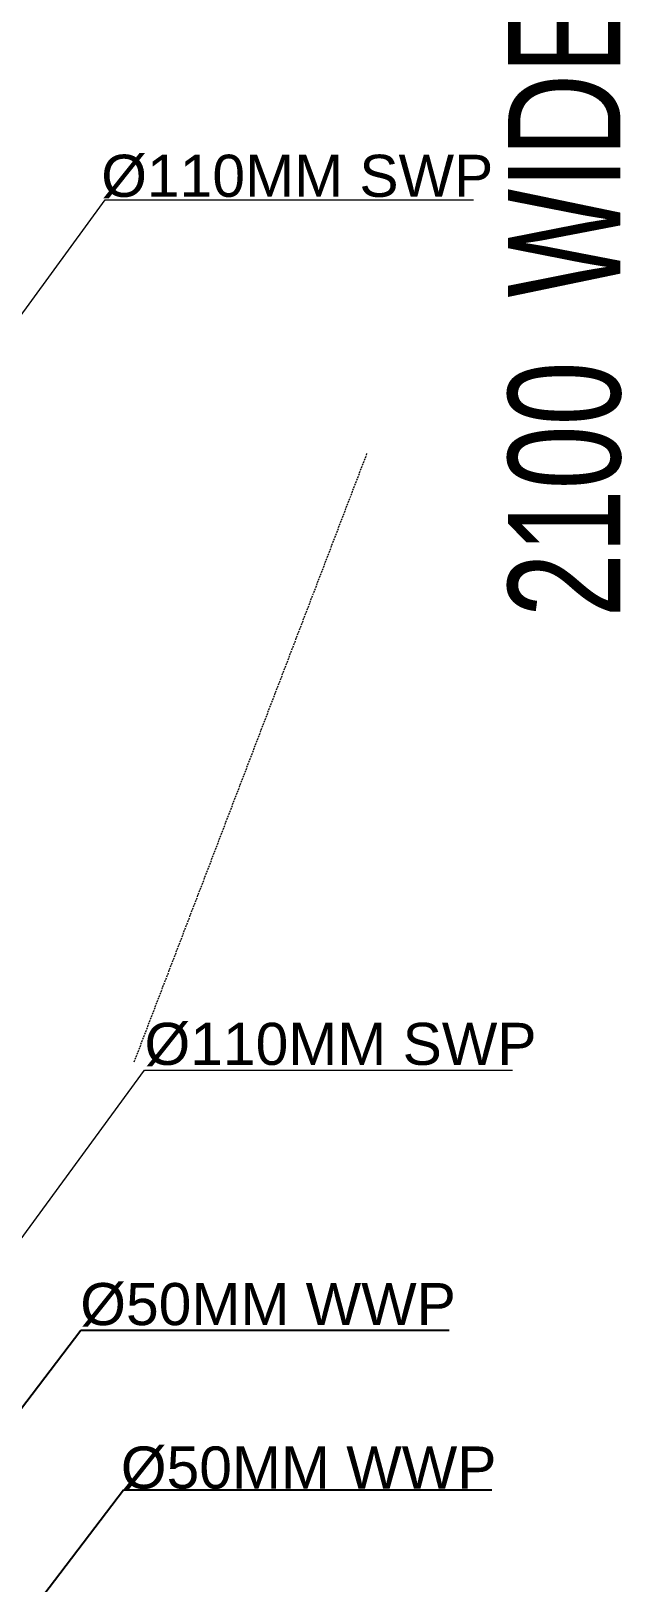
# Model space of a CAD drawing. Header units: millimetres. Extents: x 554 to 29966, y 4404 to 52986.
# Drawn here: x 15232 to 16285, y 19247 to 22013 of the extents above; entities that cross this region are included whole.
import ezdxf

# ---------------------------------------------------------------- set-up
doc = ezdxf.new("R2010")
doc.units = ezdxf.units.MM
doc.linetypes.add('HIDDEN', pattern=[9.525, 6.35, -3.175])
doc.linetypes.add('HIDDEN2', pattern=[4.7625, 3.175, -1.5875])
for name, color, linetype, lineweight in [('A-TEXT-ROOM-50', 7, 'Continuous', 9), ('A-VOID-ABOV', 8, 'HIDDEN2', 5), ('SWP', 1, 'Continuous', 15)]:
    doc.layers.add(name, color=color, linetype=linetype, lineweight=lineweight)
doc.layers.add('SH- WWP', color=92, linetype='Continuous')
doc.styles.add('_MAA_200', font='Arial Narrow.ttf', dxfattribs={"height": 100})
doc.styles.add('ARIAL', font='Arial.ttf')
doc.styles.get("Standard").update_dxf_attribs({"font": 'arial.ttf'})
doc.dimstyles.new('COLUMN DIM PLAN', dxfattribs={"dimtxt": 100, "dimasz": 50, "dimexe": 0, "dimexo": 0, "dimgap": 30, "dimtad": 0, "dimdec": 0, "dimdsep": 46, "dimtxsty": '_MAA_200', "dimblk": 'ARCHTICK', "dimcen": 2.5, "dimdle": 50, "dimclrd": 256, "dimclre": 256, "dimclrt": 256, "dimadec": 0, "dimazin": 0, "dimtfac": 1, "dimtdec": 0, "dimtmove": 1, "dimatfit": 3, "dimfxl": 1, "dimlwd": -1, "dimlwe": -1, "dimarcsym": 0})

# ---------------------------------------------------------------- blocks, each defined once
blk = doc.blocks.new('_ArchTick')
at = {"color": 0, "linetype": 'ByBlock', "const_width": 0.15}
blk.add_lwpolyline([(-0.5, -0.5), (0.5, 0.5)], dxfattribs=at)

msp = doc.modelspace()

# ---------------------------------------------------------------- linework, layer by layer
at = {"layer": 'A-VOID-ABOV', "linetype": 'HIDDEN', "lineweight": 15, "ltscale": 0.5}
msp.add_line((15416.4, 20175.6), (15831.4, 21260.6), dxfattribs=at)

# ---------------------------------------------------------------- texts
at = {"layer": 'A-TEXT-ROOM-50', "insert": (16082.4, 22106.7), "char_height": 200, "width": 4344.136, "attachment_point": 2, "rotation": 90, "style": 'ARIAL'}
msp.add_mtext('{\\fSwis721 LtCn BT|b0|i0|c0|p34;2100  WIDE CORRIDOR}', dxfattribs=at)
at = {"layer": 'SH- WWP', "lineweight": 30, "char_height": 75, "width": 774.871, "attachment_point": 1}
for s, insert in [('\\pxqc;\\A1;\\fArial|b0|i0|c0|p34;\\C1;Ø110MM SWP', (15319.3, 21792.1)), ('\\pxqc;\\A1;\\fArial|b0|i0|c0|p34;\\C1;Ø110MM SWP', (15396.4, 20244.9)), ('\\pxqc;\\A1;\\fArial|b0|i0|c0|p34;\\C3;Ø50MM WWP', (15267.3, 19781.1)), ('\\pxqc;\\A1;\\fArial|b0|i0|c0|p34;\\C3;Ø50MM WWP', (15339.6, 19489.8))]:
    msp.add_mtext(s, dxfattribs=dict(at, insert=insert))

# ---------------------------------------------------------------- leaders
at = {"layer": 'SH- WWP', "lineweight": 30}
for points in [[(15060.4, 19354.9), (15321.3, 19697.1), (15977.4, 19697.1)], [(15136.3, 19070.3), (15397.2, 19412.5), (16053.3, 19412.5)]]:
    msp.add_leader(points, dimstyle='COLUMN DIM PLAN', override={"dimgap": 30, "dimtad": 0, "dimfxl": 5, "dimarcsym": 2}, dxfattribs=at)
at = {"layer": 'SWP', "linetype": 'Continuous'}
for points in [[(15144.2, 21410.8), (15364.4, 21711.9), (16020.5, 21711.9)], [(15152.7, 19775.5), (15434.4, 20160.7), (16090.5, 20160.7)]]:
    msp.add_leader(points, dimstyle='COLUMN DIM PLAN', override={"dimgap": 30, "dimtad": 0, "dimfxl": 5, "dimarcsym": 2}, dxfattribs=at)

doc.saveas('drawing.dxf')
